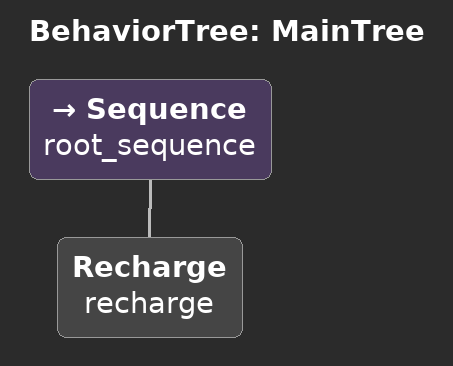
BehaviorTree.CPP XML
<root BTCPP_format="4" main_tree_to_execute = "MainTree" >
    <BehaviorTree ID="MainTree">
       <Sequence name="root_sequence">
           <Recharge    name="recharge"/>
       </Sequence>
    </BehaviorTree>
</root>
